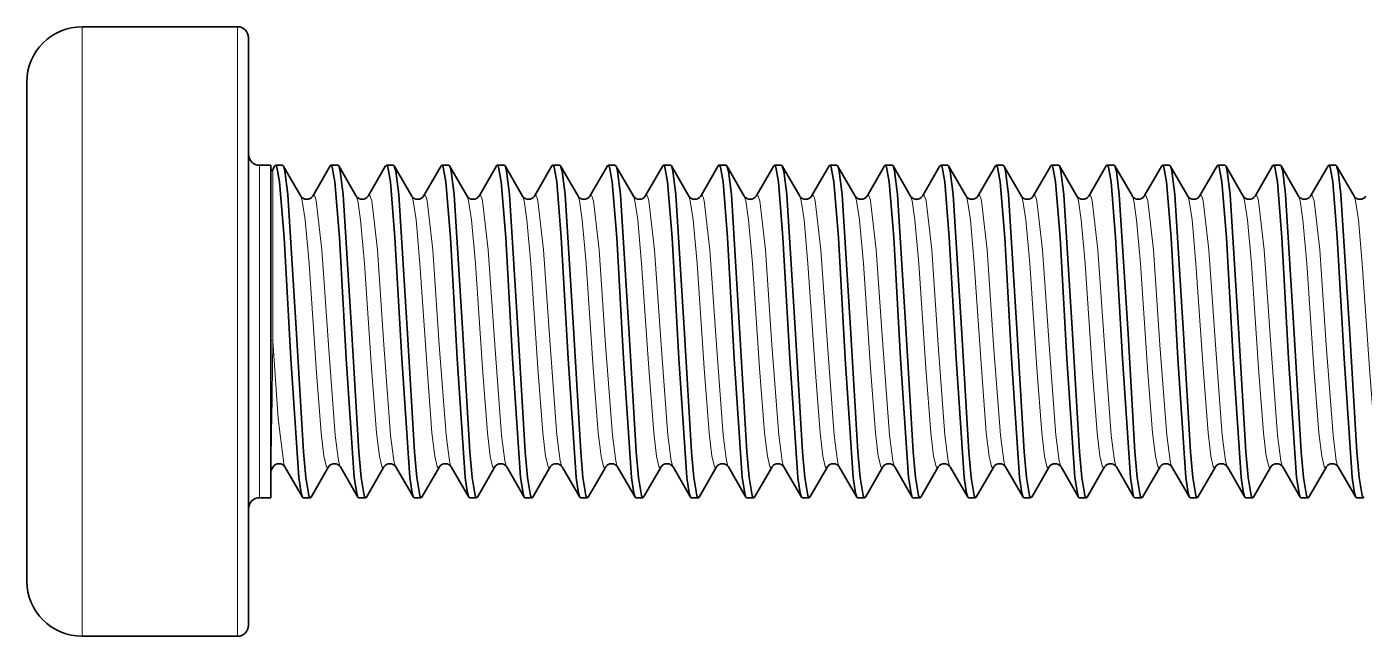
# Model space of a CAD drawing. Extents: x 502 to 772, y 351 to 502.
# Drawn here: x 502.22 to 514.28, y 417.75 to 423.25 of the extents above; entities that cross this region are included whole.
import ezdxf

# ---------------------------------------------------------------- set-up
doc = ezdxf.new("R2010")
doc.units = 0

msp = doc.modelspace()

# ---------------------------------------------------------------- linework, layer by layer
at = {"color": 7, "lineweight": 13, "ltscale": 0.129084}
for p, q in [((502.716, 423.25), (502.716, 418.087)), ((504.116, 423.25), (504.116, 418.087))]:
    msp.add_line(p, q, dxfattribs=at)
at = {"color": 7, "lineweight": 35, "ltscale": 0.035}
for p, q in [((504.116, 423.25), (502.716, 423.25)), ((504.116, 417.75), (502.716, 417.75))]:
    msp.add_line(p, q, dxfattribs=at)
at = {"color": 7, "lineweight": 35, "ltscale": 0.12439}
msp.add_line((504.216, 423.15), (504.216, 418.174), dxfattribs=at)
at = {"color": 7, "lineweight": 35, "ltscale": 0.105614}
msp.add_line((502.216, 422.75), (502.216, 418.525), dxfattribs=at)
at = {"color": 7, "lineweight": 13, "ltscale": 0.070409}
msp.add_line((504.316, 422), (504.316, 419.184), dxfattribs=at)
at = {"color": 7, "lineweight": 35, "ltscale": 0.002499}
for p, q in [((504.416, 422), (504.316, 422)), ((504.416, 419), (504.316, 419))]:
    msp.add_line(p, q, dxfattribs=at)
at = {"color": 7, "lineweight": 35, "ltscale": 0.070409}
msp.add_line((504.416, 422), (504.416, 419.184), dxfattribs=at)
at = {"color": 7, "lineweight": 35, "ltscale": 0.000924375}
msp.add_line((504.453, 421.994), (504.434, 421.962), dxfattribs=at)
at = {"color": 7, "lineweight": 13, "ltscale": 0.000161743}
msp.add_line((504.434, 421.955), (504.434, 421.962), dxfattribs=at)
at = {"color": 7, "lineweight": 13, "ltscale": 0.03847}
msp.add_line((504.434, 420.416), (504.434, 421.955), dxfattribs=at)
at = {"color": 7, "lineweight": 35, "ltscale": 0.001563}
for p, q in [((504.523, 422), (504.46, 422)), ((505.023, 422), (504.96, 422)), ((505.523, 422), (505.46, 422)), ((506.023, 422), (505.96, 422)), ((506.523, 422), (506.46, 422)), ((507.023, 422), (506.96, 422)), ((507.523, 422), (507.46, 422)), ((508.023, 422), (507.96, 422)), ((508.523, 422), (508.46, 422)), ((509.023, 422), (508.96, 422)), ((509.523, 422), (509.46, 422)), ((510.023, 422), (509.96, 422)), ((510.523, 422), (510.46, 422)), ((511.023, 422), (510.96, 422)), ((511.523, 422), (511.46, 422)), ((512.023, 422), (511.96, 422)), ((512.523, 422), (512.46, 422)), ((513.023, 422), (512.96, 422)), ((513.523, 422), (513.46, 422)), ((514.023, 422), (513.96, 422)), ((504.773, 419), (504.71, 419)), ((505.273, 419), (505.21, 419)), ((505.773, 419), (505.71, 419)), ((506.273, 419), (506.21, 419)), ((506.773, 419), (506.71, 419)), ((507.273, 419), (507.21, 419)), ((507.773, 419), (507.71, 419)), ((508.273, 419), (508.21, 419)), ((508.773, 419), (508.71, 419)), ((509.273, 419), (509.21, 419)), ((509.773, 419), (509.71, 419)), ((510.273, 419), (510.21, 419)), ((510.773, 419), (510.71, 419)), ((511.273, 419), (511.21, 419)), ((511.773, 419), (511.71, 419)), ((512.273, 419), (512.21, 419)), ((512.773, 419), (512.71, 419)), ((513.273, 419), (513.21, 419)), ((513.773, 419), (513.71, 419)), ((514.273, 419), (514.21, 419))]:
    msp.add_line(p, q, dxfattribs=at)
at = {"color": 7, "lineweight": 35, "ltscale": 0.007862}
for p, q in [((504.53, 421.994), (504.688, 421.722)), ((505.03, 421.994), (505.188, 421.722)), ((505.53, 421.994), (505.688, 421.722)), ((506.03, 421.994), (506.188, 421.722)), ((506.53, 421.994), (506.688, 421.722)), ((507.03, 421.994), (507.188, 421.722)), ((507.53, 421.994), (507.688, 421.722)), ((508.03, 421.994), (508.188, 421.722)), ((508.53, 421.994), (508.688, 421.722)), ((509.03, 421.994), (509.188, 421.722)), ((509.53, 421.994), (509.688, 421.722)), ((510.03, 421.994), (510.188, 421.722)), ((510.53, 421.994), (510.688, 421.722)), ((511.03, 421.994), (511.188, 421.722)), ((511.53, 421.994), (511.688, 421.722)), ((504.78, 419.006), (504.938, 419.278)), ((505.28, 419.006), (505.438, 419.278)), ((505.78, 419.006), (505.938, 419.278)), ((506.28, 419.006), (506.438, 419.278)), ((506.78, 419.006), (506.938, 419.278)), ((507.28, 419.006), (507.438, 419.278)), ((507.78, 419.006), (507.938, 419.278)), ((508.28, 419.006), (508.438, 419.278)), ((508.78, 419.006), (508.938, 419.278)), ((509.28, 419.006), (509.438, 419.278)), ((509.78, 419.006), (509.938, 419.278)), ((510.28, 419.006), (510.438, 419.278)), ((510.78, 419.006), (510.938, 419.278)), ((511.28, 419.006), (511.438, 419.278)), ((511.78, 419.006), (511.938, 419.278))]:
    msp.add_line(p, q, dxfattribs=at)
at = {"color": 7, "lineweight": 35, "ltscale": 0.007861}
for p, q in [((504.953, 421.994), (504.795, 421.722)), ((505.453, 421.994), (505.295, 421.722)), ((505.953, 421.994), (505.795, 421.722)), ((506.453, 421.994), (506.295, 421.722)), ((506.953, 421.994), (506.795, 421.722)), ((507.453, 421.994), (507.295, 421.722)), ((507.953, 421.994), (507.795, 421.722)), ((508.453, 421.994), (508.295, 421.722)), ((508.953, 421.994), (508.795, 421.722)), ((509.453, 421.994), (509.295, 421.722)), ((509.953, 421.994), (509.795, 421.722)), ((510.453, 421.994), (510.295, 421.722)), ((510.953, 421.994), (510.795, 421.722)), ((511.453, 421.994), (511.295, 421.722)), ((511.953, 421.994), (511.795, 421.722)), ((512.453, 421.994), (512.295, 421.722)), ((512.953, 421.994), (512.795, 421.722)), ((513.453, 421.994), (513.295, 421.722)), ((513.953, 421.994), (513.795, 421.722)), ((504.703, 419.006), (504.545, 419.278)), ((505.203, 419.006), (505.045, 419.278)), ((505.703, 419.006), (505.545, 419.278)), ((506.203, 419.006), (506.045, 419.278)), ((506.703, 419.006), (506.545, 419.278)), ((507.203, 419.006), (507.045, 419.278)), ((507.703, 419.006), (507.545, 419.278)), ((508.203, 419.006), (508.045, 419.278)), ((508.703, 419.006), (508.545, 419.278)), ((509.203, 419.006), (509.045, 419.278)), ((509.703, 419.006), (509.545, 419.278)), ((510.203, 419.006), (510.045, 419.278)), ((510.703, 419.006), (510.545, 419.278)), ((511.203, 419.006), (511.045, 419.278)), ((511.703, 419.006), (511.545, 419.278)), ((512.203, 419.006), (512.045, 419.278)), ((512.703, 419.006), (512.545, 419.278)), ((513.203, 419.006), (513.045, 419.278)), ((513.703, 419.006), (513.545, 419.278)), ((514.203, 419.006), (514.045, 419.278))]:
    msp.add_line(p, q, dxfattribs=at)
at = {"color": 7, "lineweight": 35, "ltscale": 0.007863}
for p, q in [((512.03, 421.994), (512.188, 421.722)), ((512.53, 421.994), (512.688, 421.722)), ((513.03, 421.994), (513.188, 421.722)), ((513.53, 421.994), (513.688, 421.722)), ((514.03, 421.994), (514.188, 421.722)), ((512.28, 419.006), (512.438, 419.278)), ((512.78, 419.006), (512.938, 419.278)), ((513.28, 419.006), (513.438, 419.278)), ((513.78, 419.006), (513.938, 419.278))]:
    msp.add_line(p, q, dxfattribs=at)
at = {"color": 7, "lineweight": 13, "ltscale": 0.018132}
msp.add_line((504.434, 420.416), (504.426, 419.691), dxfattribs=at)
at = {"color": 7, "lineweight": 35, "ltscale": 0.000129747}
msp.add_line((504.416, 419.238), (504.417, 419.243), dxfattribs=at)
at = {"color": 7, "lineweight": 13, "ltscale": 0.000856781}
msp.add_line((504.417, 419.284), (504.417, 419.25), dxfattribs=at)
at = {"color": 7, "lineweight": 35, "ltscale": 0.001034}
msp.add_line((504.417, 419.243), (504.438, 419.278), dxfattribs=at)
at = {"color": 7, "lineweight": 13, "ltscale": 0.000188446}
msp.add_line((504.417, 419.25), (504.417, 419.243), dxfattribs=at)
at = {"color": 7, "lineweight": 13, "ltscale": 0.004591}
msp.add_line((504.316, 419.184), (504.316, 419), dxfattribs=at)
at = {"color": 7, "lineweight": 35, "ltscale": 0.004591}
msp.add_line((504.416, 419.184), (504.416, 419), dxfattribs=at)
at = {"color": 7, "lineweight": 35, "ltscale": 0.006886}
msp.add_line((502.216, 418.525), (502.216, 418.25), dxfattribs=at)
at = {"color": 7, "lineweight": 35, "ltscale": 0.00811}
msp.add_line((504.216, 418.174), (504.216, 417.85), dxfattribs=at)
at = {"color": 7, "lineweight": 13, "ltscale": 0.008416}
for p, q in [((502.716, 418.087), (502.716, 417.75)), ((504.116, 418.087), (504.116, 417.75))]:
    msp.add_line(p, q, dxfattribs=at)
at = {"color": 7, "lineweight": 35}
for points in [[(504.46, 422), (504.461, 422), (504.464, 421.998), (504.467, 421.995), (504.472, 421.983), (504.496, 421.85), (504.537, 421.348), (504.598, 420.256), (504.67, 419.184)], [(504.53, 421.994), (504.534, 421.983), (504.544, 421.948), (504.571, 421.737), (504.649, 420.479), (504.712, 419.414), (504.733, 419.184)], [(504.96, 422), (504.961, 422), (504.964, 421.998), (504.967, 421.995), (504.972, 421.983), (504.996, 421.85), (505.037, 421.348), (505.098, 420.256), (505.17, 419.184)], [(505.03, 421.994), (505.034, 421.983), (505.044, 421.948), (505.071, 421.737), (505.149, 420.479), (505.212, 419.414), (505.233, 419.184)], [(505.46, 422), (505.461, 422), (505.464, 421.998), (505.467, 421.995), (505.472, 421.983), (505.496, 421.85), (505.537, 421.348), (505.598, 420.256), (505.67, 419.184)], [(505.53, 421.994), (505.534, 421.983), (505.544, 421.948), (505.571, 421.737), (505.649, 420.479), (505.712, 419.414), (505.733, 419.184)], [(505.96, 422), (505.961, 422), (505.964, 421.998), (505.967, 421.995), (505.972, 421.983), (505.996, 421.85), (506.037, 421.348), (506.098, 420.256), (506.17, 419.184)], [(506.03, 421.994), (506.034, 421.983), (506.044, 421.948), (506.071, 421.737), (506.149, 420.479), (506.212, 419.414), (506.233, 419.184)], [(506.46, 422), (506.461, 422), (506.464, 421.998), (506.467, 421.995), (506.472, 421.983), (506.496, 421.85), (506.537, 421.348), (506.598, 420.256), (506.67, 419.184)], [(506.53, 421.994), (506.534, 421.983), (506.544, 421.948), (506.571, 421.737), (506.649, 420.479), (506.712, 419.414), (506.733, 419.184)], [(506.96, 422), (506.961, 422), (506.964, 421.998), (506.967, 421.995), (506.972, 421.983), (506.996, 421.85), (507.037, 421.348), (507.098, 420.256), (507.17, 419.184)], [(507.03, 421.994), (507.034, 421.983), (507.044, 421.948), (507.071, 421.737), (507.149, 420.479), (507.212, 419.414), (507.233, 419.184)], [(507.46, 422), (507.461, 422), (507.464, 421.998), (507.467, 421.995), (507.472, 421.983), (507.496, 421.85), (507.537, 421.348), (507.598, 420.256), (507.67, 419.184)], [(507.53, 421.994), (507.534, 421.983), (507.544, 421.948), (507.571, 421.737), (507.649, 420.479), (507.712, 419.414), (507.733, 419.184)], [(507.96, 422), (507.961, 422), (507.964, 421.998), (507.967, 421.995), (507.972, 421.983), (507.996, 421.85), (508.037, 421.348), (508.098, 420.256), (508.17, 419.184)], [(508.03, 421.994), (508.034, 421.983), (508.044, 421.948), (508.071, 421.737), (508.149, 420.479), (508.212, 419.414), (508.233, 419.184)], [(508.46, 422), (508.461, 422), (508.464, 421.998), (508.467, 421.995), (508.472, 421.983), (508.496, 421.85), (508.537, 421.348), (508.598, 420.256), (508.67, 419.184)], [(508.53, 421.994), (508.534, 421.983), (508.544, 421.948), (508.571, 421.737), (508.649, 420.479), (508.712, 419.414), (508.733, 419.184)], [(508.96, 422), (508.961, 422), (508.964, 421.998), (508.967, 421.995), (508.972, 421.983), (508.996, 421.85), (509.037, 421.348), (509.098, 420.256), (509.17, 419.184)], [(509.03, 421.994), (509.034, 421.983), (509.044, 421.948), (509.071, 421.737), (509.149, 420.479), (509.212, 419.414), (509.233, 419.184)], [(509.46, 422), (509.461, 422), (509.464, 421.998), (509.467, 421.995), (509.472, 421.983), (509.496, 421.85), (509.537, 421.348), (509.598, 420.256), (509.67, 419.184)], [(509.53, 421.994), (509.534, 421.983), (509.544, 421.948), (509.571, 421.737), (509.649, 420.479), (509.712, 419.414), (509.733, 419.184)], [(509.96, 422), (509.961, 422), (509.964, 421.998), (509.967, 421.995), (509.972, 421.983), (509.996, 421.85), (510.037, 421.348), (510.098, 420.256), (510.17, 419.184)], [(510.03, 421.994), (510.034, 421.983), (510.044, 421.948), (510.071, 421.737), (510.149, 420.479), (510.212, 419.414), (510.233, 419.184)], [(510.46, 422), (510.461, 422), (510.464, 421.998), (510.467, 421.995), (510.472, 421.983), (510.496, 421.85), (510.537, 421.348), (510.598, 420.256), (510.67, 419.184)], [(510.53, 421.994), (510.534, 421.983), (510.544, 421.948), (510.571, 421.737), (510.649, 420.479), (510.712, 419.414), (510.733, 419.184)], [(510.96, 422), (510.961, 422), (510.964, 421.998), (510.967, 421.995), (510.972, 421.983), (510.996, 421.85), (511.037, 421.348), (511.098, 420.256), (511.17, 419.184)], [(511.03, 421.994), (511.034, 421.983), (511.044, 421.948), (511.071, 421.737), (511.149, 420.479), (511.212, 419.414), (511.233, 419.184)], [(511.46, 422), (511.461, 422), (511.464, 421.998), (511.467, 421.995), (511.472, 421.983), (511.496, 421.85), (511.537, 421.348), (511.598, 420.256), (511.67, 419.184)], [(511.53, 421.994), (511.534, 421.983), (511.544, 421.948), (511.571, 421.737), (511.649, 420.479), (511.712, 419.414), (511.733, 419.184)], [(511.96, 422), (511.961, 422), (511.964, 421.998), (511.967, 421.995), (511.972, 421.983), (511.996, 421.85), (512.037, 421.348), (512.098, 420.256), (512.17, 419.184)], [(512.03, 421.994), (512.034, 421.983), (512.044, 421.948), (512.07, 421.737), (512.149, 420.479), (512.212, 419.414), (512.233, 419.184)], [(512.46, 422), (512.461, 422), (512.464, 421.998), (512.467, 421.995), (512.472, 421.983), (512.496, 421.85), (512.537, 421.348), (512.598, 420.256), (512.67, 419.184)], [(512.53, 421.994), (512.534, 421.983), (512.544, 421.948), (512.57, 421.737), (512.649, 420.479), (512.712, 419.414), (512.733, 419.184)], [(512.96, 422), (512.961, 422), (512.964, 421.998), (512.967, 421.995), (512.972, 421.983), (512.996, 421.85), (513.037, 421.348), (513.098, 420.256), (513.17, 419.184)], [(513.03, 421.994), (513.034, 421.983), (513.044, 421.948), (513.07, 421.737), (513.149, 420.479), (513.212, 419.414), (513.233, 419.184)], [(513.46, 422), (513.461, 422), (513.464, 421.998), (513.467, 421.995), (513.472, 421.983), (513.496, 421.85), (513.537, 421.348), (513.598, 420.256), (513.67, 419.184)], [(513.53, 421.994), (513.534, 421.983), (513.544, 421.948), (513.57, 421.737), (513.649, 420.479), (513.712, 419.414), (513.733, 419.184)], [(513.96, 422), (513.961, 422), (513.964, 421.998), (513.967, 421.995), (513.972, 421.983), (513.996, 421.85), (514.037, 421.348), (514.098, 420.256), (514.17, 419.184)], [(514.03, 421.994), (514.034, 421.983), (514.044, 421.948), (514.07, 421.737), (514.149, 420.479), (514.212, 419.414), (514.233, 419.184)], [(504.703, 419.006), (504.692, 419.04), (504.67, 419.184)], [(504.773, 419), (504.771, 419), (504.768, 419.002), (504.766, 419.006), (504.76, 419.019), (504.733, 419.184)], [(505.203, 419.006), (505.192, 419.04), (505.17, 419.184)], [(505.273, 419), (505.271, 419), (505.268, 419.002), (505.266, 419.006), (505.26, 419.019), (505.233, 419.184)], [(505.703, 419.006), (505.692, 419.04), (505.67, 419.184)], [(505.773, 419), (505.771, 419), (505.768, 419.002), (505.766, 419.006), (505.76, 419.019), (505.733, 419.184)], [(506.203, 419.006), (506.192, 419.04), (506.17, 419.184)], [(506.273, 419), (506.271, 419), (506.268, 419.002), (506.266, 419.006), (506.26, 419.019), (506.233, 419.184)], [(506.703, 419.006), (506.692, 419.04), (506.67, 419.184)], [(506.773, 419), (506.771, 419), (506.768, 419.002), (506.766, 419.006), (506.76, 419.019), (506.733, 419.184)], [(507.203, 419.006), (507.192, 419.04), (507.17, 419.184)], [(507.273, 419), (507.271, 419), (507.268, 419.002), (507.266, 419.006), (507.26, 419.019), (507.233, 419.184)], [(507.703, 419.006), (507.692, 419.04), (507.67, 419.184)], [(507.773, 419), (507.771, 419), (507.768, 419.002), (507.766, 419.006), (507.76, 419.019), (507.733, 419.184)], [(508.203, 419.006), (508.192, 419.04), (508.17, 419.184)], [(508.273, 419), (508.271, 419), (508.268, 419.002), (508.266, 419.006), (508.26, 419.019), (508.233, 419.184)], [(508.703, 419.006), (508.692, 419.04), (508.67, 419.184)], [(508.773, 419), (508.771, 419), (508.768, 419.002), (508.766, 419.006), (508.76, 419.019), (508.733, 419.184)], [(509.203, 419.006), (509.192, 419.04), (509.17, 419.184)], [(509.273, 419), (509.271, 419), (509.268, 419.002), (509.266, 419.006), (509.26, 419.019), (509.233, 419.184)], [(509.703, 419.006), (509.692, 419.04), (509.67, 419.184)], [(509.773, 419), (509.771, 419), (509.768, 419.002), (509.766, 419.006), (509.76, 419.019), (509.733, 419.184)], [(510.203, 419.006), (510.192, 419.04), (510.17, 419.184)], [(510.273, 419), (510.271, 419), (510.268, 419.002), (510.266, 419.006), (510.26, 419.019), (510.233, 419.184)], [(510.703, 419.006), (510.692, 419.04), (510.67, 419.184)], [(510.773, 419), (510.771, 419), (510.768, 419.002), (510.766, 419.006), (510.76, 419.019), (510.733, 419.184)], [(511.203, 419.006), (511.192, 419.04), (511.17, 419.184)], [(511.273, 419), (511.271, 419), (511.268, 419.002), (511.266, 419.006), (511.26, 419.019), (511.233, 419.184)], [(511.703, 419.006), (511.692, 419.04), (511.67, 419.184)], [(511.773, 419), (511.771, 419), (511.768, 419.002), (511.766, 419.006), (511.76, 419.019), (511.733, 419.184)], [(512.203, 419.006), (512.192, 419.04), (512.17, 419.184)], [(512.273, 419), (512.271, 419), (512.268, 419.002), (512.266, 419.006), (512.26, 419.019), (512.233, 419.184)], [(512.703, 419.006), (512.692, 419.04), (512.67, 419.184)], [(512.773, 419), (512.771, 419), (512.768, 419.002), (512.766, 419.006), (512.76, 419.019), (512.733, 419.184)], [(513.203, 419.006), (513.192, 419.04), (513.17, 419.184)], [(513.273, 419), (513.271, 419), (513.268, 419.002), (513.266, 419.006), (513.26, 419.019), (513.233, 419.184)], [(513.703, 419.006), (513.692, 419.04), (513.67, 419.184)], [(513.773, 419), (513.771, 419), (513.768, 419.002), (513.766, 419.006), (513.76, 419.019), (513.733, 419.184)], [(514.203, 419.006), (514.192, 419.04), (514.17, 419.184)], [(514.273, 419), (514.271, 419), (514.268, 419.002), (514.266, 419.006), (514.26, 419.019), (514.233, 419.184)]]:
    msp.add_lwpolyline(points, dxfattribs=at)
at = {"color": 7, "lineweight": 13}
for points in [[(504.929, 419.271), (504.925, 419.272), (504.923, 419.274), (504.918, 419.283), (504.896, 419.374), (504.871, 419.585), (504.826, 420.168), (504.762, 421.113), (504.727, 421.509), (504.701, 421.68), (504.688, 421.722)], [(505.045, 419.278), (505.039, 419.291), (505.028, 419.333), (504.998, 419.565), (504.937, 420.38), (504.878, 421.237), (504.827, 421.679), (504.817, 421.713), (504.812, 421.724), (504.808, 421.728), (504.806, 421.729), (504.804, 421.729)], [(505.429, 419.271), (505.425, 419.272), (505.423, 419.274), (505.418, 419.283), (505.396, 419.374), (505.371, 419.585), (505.326, 420.168), (505.262, 421.113), (505.227, 421.509), (505.201, 421.68), (505.188, 421.722)], [(505.545, 419.278), (505.539, 419.291), (505.528, 419.333), (505.498, 419.565), (505.437, 420.38), (505.378, 421.237), (505.327, 421.679), (505.317, 421.713), (505.312, 421.724), (505.308, 421.728), (505.306, 421.729), (505.304, 421.729)], [(505.929, 419.271), (505.925, 419.272), (505.923, 419.274), (505.918, 419.283), (505.896, 419.374), (505.871, 419.585), (505.826, 420.168), (505.762, 421.113), (505.727, 421.509), (505.701, 421.68), (505.688, 421.722)], [(506.045, 419.278), (506.039, 419.291), (506.028, 419.333), (505.998, 419.565), (505.937, 420.38), (505.878, 421.237), (505.827, 421.679), (505.817, 421.713), (505.812, 421.724), (505.808, 421.728), (505.806, 421.729), (505.804, 421.729)], [(506.429, 419.271), (506.425, 419.272), (506.423, 419.274), (506.418, 419.283), (506.396, 419.374), (506.371, 419.585), (506.326, 420.168), (506.262, 421.113), (506.227, 421.509), (506.201, 421.68), (506.188, 421.722)], [(506.545, 419.278), (506.539, 419.291), (506.528, 419.333), (506.498, 419.565), (506.437, 420.38), (506.378, 421.237), (506.327, 421.679), (506.317, 421.713), (506.312, 421.724), (506.308, 421.728), (506.306, 421.729), (506.304, 421.729)], [(506.929, 419.271), (506.925, 419.272), (506.923, 419.274), (506.918, 419.283), (506.896, 419.374), (506.871, 419.585), (506.826, 420.168), (506.762, 421.113), (506.727, 421.509), (506.701, 421.68), (506.688, 421.722)], [(507.045, 419.278), (507.039, 419.291), (507.028, 419.333), (506.998, 419.565), (506.937, 420.38), (506.878, 421.237), (506.827, 421.679), (506.817, 421.713), (506.812, 421.724), (506.808, 421.728), (506.806, 421.729), (506.804, 421.729)], [(507.429, 419.271), (507.425, 419.272), (507.423, 419.274), (507.418, 419.283), (507.396, 419.374), (507.371, 419.585), (507.326, 420.168), (507.262, 421.113), (507.227, 421.509), (507.201, 421.68), (507.188, 421.722)], [(507.545, 419.278), (507.539, 419.291), (507.528, 419.333), (507.498, 419.565), (507.437, 420.38), (507.378, 421.237), (507.327, 421.679), (507.317, 421.713), (507.312, 421.724), (507.308, 421.728), (507.306, 421.729), (507.304, 421.729)], [(507.929, 419.271), (507.925, 419.272), (507.923, 419.274), (507.918, 419.283), (507.896, 419.374), (507.871, 419.585), (507.826, 420.168), (507.762, 421.113), (507.727, 421.509), (507.701, 421.68), (507.688, 421.722)], [(508.045, 419.278), (508.039, 419.291), (508.028, 419.333), (507.998, 419.565), (507.937, 420.38), (507.878, 421.237), (507.827, 421.679), (507.817, 421.713), (507.812, 421.724), (507.808, 421.728), (507.806, 421.729), (507.804, 421.729)], [(508.429, 419.271), (508.425, 419.272), (508.423, 419.274), (508.418, 419.283), (508.396, 419.374), (508.371, 419.585), (508.326, 420.168), (508.262, 421.113), (508.227, 421.509), (508.201, 421.68), (508.188, 421.722)], [(508.545, 419.278), (508.539, 419.291), (508.528, 419.333), (508.498, 419.565), (508.437, 420.38), (508.378, 421.237), (508.327, 421.679), (508.317, 421.713), (508.312, 421.724), (508.308, 421.728), (508.306, 421.729), (508.304, 421.729)], [(508.929, 419.271), (508.925, 419.272), (508.923, 419.274), (508.918, 419.283), (508.896, 419.374), (508.871, 419.585), (508.826, 420.168), (508.762, 421.113), (508.727, 421.509), (508.701, 421.68), (508.688, 421.722)], [(509.045, 419.278), (509.039, 419.291), (509.028, 419.333), (508.998, 419.565), (508.937, 420.38), (508.878, 421.237), (508.827, 421.679), (508.817, 421.713), (508.812, 421.724), (508.808, 421.728), (508.806, 421.729), (508.804, 421.729)], [(509.429, 419.271), (509.425, 419.272), (509.423, 419.274), (509.418, 419.283), (509.396, 419.374), (509.371, 419.585), (509.326, 420.168), (509.262, 421.113), (509.227, 421.509), (509.201, 421.68), (509.188, 421.722)], [(509.545, 419.278), (509.539, 419.291), (509.528, 419.333), (509.498, 419.565), (509.437, 420.38), (509.378, 421.237), (509.327, 421.679), (509.317, 421.713), (509.312, 421.724), (509.308, 421.728), (509.306, 421.729), (509.304, 421.729)], [(509.929, 419.271), (509.925, 419.272), (509.923, 419.274), (509.918, 419.283), (509.896, 419.374), (509.871, 419.585), (509.826, 420.168), (509.762, 421.113), (509.727, 421.509), (509.701, 421.68), (509.688, 421.722)], [(510.045, 419.278), (510.039, 419.291), (510.028, 419.333), (509.998, 419.565), (509.937, 420.38), (509.878, 421.237), (509.827, 421.679), (509.817, 421.713), (509.812, 421.724), (509.808, 421.728), (509.806, 421.729), (509.804, 421.729)], [(510.429, 419.271), (510.425, 419.272), (510.423, 419.274), (510.418, 419.283), (510.396, 419.374), (510.371, 419.585), (510.326, 420.168), (510.262, 421.113), (510.227, 421.509), (510.201, 421.68), (510.188, 421.722)], [(510.545, 419.278), (510.539, 419.291), (510.528, 419.333), (510.498, 419.565), (510.437, 420.38), (510.378, 421.237), (510.327, 421.679), (510.317, 421.713), (510.312, 421.724), (510.308, 421.728), (510.306, 421.729), (510.304, 421.729)], [(510.929, 419.271), (510.925, 419.272), (510.923, 419.274), (510.918, 419.283), (510.896, 419.374), (510.871, 419.585), (510.826, 420.168), (510.762, 421.113), (510.727, 421.509), (510.701, 421.68), (510.688, 421.722)], [(511.045, 419.278), (511.039, 419.291), (511.028, 419.333), (510.998, 419.565), (510.937, 420.38), (510.878, 421.237), (510.827, 421.679), (510.817, 421.713), (510.812, 421.724), (510.808, 421.728), (510.806, 421.729), (510.804, 421.729)], [(511.429, 419.271), (511.425, 419.272), (511.423, 419.274), (511.418, 419.283), (511.396, 419.374), (511.371, 419.585), (511.326, 420.168), (511.262, 421.113), (511.227, 421.509), (511.201, 421.68), (511.188, 421.722)], [(511.545, 419.278), (511.539, 419.291), (511.528, 419.333), (511.498, 419.565), (511.437, 420.38), (511.378, 421.237), (511.327, 421.679), (511.317, 421.713), (511.312, 421.724), (511.308, 421.728), (511.306, 421.729), (511.304, 421.729)], [(511.929, 419.271), (511.925, 419.272), (511.923, 419.274), (511.918, 419.283), (511.896, 419.374), (511.871, 419.585), (511.826, 420.168), (511.762, 421.113), (511.727, 421.509), (511.701, 421.68), (511.688, 421.722)], [(512.045, 419.278), (512.039, 419.291), (512.028, 419.333), (511.998, 419.565), (511.937, 420.38), (511.878, 421.237), (511.827, 421.679), (511.817, 421.713), (511.812, 421.724), (511.808, 421.728), (511.806, 421.729), (511.804, 421.729)], [(512.429, 419.271), (512.425, 419.272), (512.423, 419.274), (512.418, 419.283), (512.396, 419.374), (512.371, 419.585), (512.326, 420.168), (512.262, 421.113), (512.227, 421.509), (512.201, 421.68), (512.188, 421.722)], [(512.545, 419.278), (512.539, 419.291), (512.528, 419.333), (512.498, 419.565), (512.437, 420.38), (512.378, 421.237), (512.327, 421.679), (512.317, 421.713), (512.312, 421.724), (512.308, 421.728), (512.306, 421.729), (512.304, 421.729)], [(512.929, 419.271), (512.925, 419.272), (512.923, 419.274), (512.918, 419.283), (512.896, 419.374), (512.871, 419.585), (512.826, 420.168), (512.762, 421.113), (512.727, 421.509), (512.701, 421.68), (512.688, 421.722)], [(513.045, 419.278), (513.039, 419.291), (513.028, 419.333), (512.998, 419.565), (512.937, 420.38), (512.878, 421.237), (512.827, 421.679), (512.817, 421.713), (512.812, 421.724), (512.808, 421.728), (512.806, 421.729), (512.804, 421.729)], [(513.429, 419.271), (513.425, 419.272), (513.423, 419.274), (513.418, 419.283), (513.396, 419.374), (513.371, 419.585), (513.326, 420.168), (513.262, 421.113), (513.227, 421.509), (513.201, 421.68), (513.188, 421.722)], [(513.545, 419.278), (513.539, 419.291), (513.528, 419.333), (513.498, 419.565), (513.437, 420.38), (513.378, 421.237), (513.327, 421.679), (513.317, 421.713), (513.312, 421.724), (513.308, 421.728), (513.306, 421.729), (513.304, 421.729)], [(513.929, 419.271), (513.925, 419.272), (513.923, 419.274), (513.918, 419.283), (513.896, 419.374), (513.871, 419.585), (513.826, 420.168), (513.762, 421.113), (513.727, 421.509), (513.701, 421.68), (513.688, 421.722)], [(514.045, 419.278), (514.039, 419.291), (514.028, 419.333), (513.998, 419.565), (513.937, 420.38), (513.878, 421.237), (513.827, 421.679), (513.817, 421.713), (513.812, 421.724), (513.808, 421.728), (513.806, 421.729), (513.804, 421.729)], [(514.429, 419.271), (514.425, 419.272), (514.423, 419.274), (514.418, 419.283), (514.396, 419.374), (514.371, 419.585), (514.326, 420.168), (514.262, 421.113), (514.227, 421.509), (514.201, 421.68), (514.188, 421.722)], [(504.545, 419.278), (504.534, 419.31), (504.484, 419.713), (504.434, 420.416)]]:
    msp.add_lwpolyline(points, dxfattribs=at)
at = {"color": 7, "lineweight": 35}
for centre, radius, start, end in [((502.716, 422.75), 0.5, 90, 180), ((504.116, 423.15), 0.1, 0.0336, 89.9664), ((504.316, 422.1), 0.1, 180.0336, 269.9664), ((504.426, 421.967), 0.01, 180, 329.891), ((504.463, 421.99), 0.0102, 103.7004, 160.1604), ((504.52, 421.99), 0.0102, 19.8408, 76.3035), ((504.963, 421.99), 0.0102, 103.7459, 160.225), ((505.02, 421.99), 0.0102, 19.8408, 76.3035), ((505.463, 421.99), 0.0102, 103.7459, 160.225), ((505.52, 421.99), 0.0102, 19.8408, 76.3035), ((505.963, 421.99), 0.0102, 103.7459, 160.225), ((506.02, 421.99), 0.0102, 19.8408, 76.3035), ((506.463, 421.99), 0.0102, 103.7459, 160.225), ((506.52, 421.99), 0.0102, 19.8408, 76.3035), ((506.963, 421.99), 0.0102, 103.7459, 160.225), ((507.02, 421.99), 0.0102, 19.8408, 76.3035), ((507.463, 421.99), 0.0102, 103.7459, 160.225), ((507.52, 421.99), 0.0102, 19.8408, 76.3035), ((507.963, 421.99), 0.0102, 103.7459, 160.225), ((508.02, 421.99), 0.0102, 19.8408, 76.3035), ((508.463, 421.99), 0.0102, 103.7459, 160.225), ((508.52, 421.99), 0.0102, 19.8408, 76.3035), ((508.963, 421.99), 0.0102, 103.7459, 160.225), ((509.02, 421.99), 0.0102, 19.8408, 76.3035), ((509.463, 421.99), 0.0102, 103.7459, 160.225), ((509.52, 421.99), 0.0102, 19.8408, 76.3035), ((509.963, 421.99), 0.0102, 103.7459, 160.225), ((510.02, 421.99), 0.0102, 19.8408, 76.3035), ((510.463, 421.99), 0.0102, 103.7459, 160.225), ((510.52, 421.99), 0.0102, 19.8408, 76.3035), ((510.963, 421.99), 0.0102, 103.7459, 160.225), ((511.02, 421.99), 0.0102, 19.8408, 76.3035), ((511.463, 421.99), 0.0102, 103.7459, 160.225), ((511.52, 421.99), 0.0102, 19.8408, 76.3035), ((511.963, 421.99), 0.0102, 103.7459, 160.225), ((512.02, 421.99), 0.0102, 19.8408, 76.3035), ((512.463, 421.99), 0.0102, 103.7459, 160.225), ((512.52, 421.99), 0.0102, 19.8408, 76.3035), ((512.963, 421.99), 0.0102, 103.7459, 160.225), ((513.02, 421.99), 0.0102, 19.8408, 76.3035), ((513.463, 421.99), 0.0102, 103.7459, 160.225), ((513.52, 421.99), 0.0102, 19.8408, 76.3035), ((513.963, 421.99), 0.0102, 103.7459, 160.225), ((514.02, 421.99), 0.0102, 19.8408, 76.3035), ((504.74, 421.757), 0.0632, 213.5255, 270.918), ((504.742, 421.757), 0.0632, 269.082, 326.4745), ((505.24, 421.757), 0.0632, 213.5256, 270.918), ((505.242, 421.757), 0.0632, 269.082, 326.4745), ((505.74, 421.757), 0.0632, 213.5255, 270.918), ((505.742, 421.757), 0.0632, 269.082, 326.4745), ((506.24, 421.757), 0.0632, 213.5255, 270.918), ((506.242, 421.757), 0.0632, 269.082, 326.4745), ((506.74, 421.757), 0.0632, 213.5255, 270.918), ((506.742, 421.757), 0.0632, 269.082, 326.4745), ((507.24, 421.757), 0.0632, 213.5256, 270.918), ((507.242, 421.757), 0.0632, 269.082, 326.4745), ((507.74, 421.757), 0.0632, 213.5255, 270.918), ((507.742, 421.757), 0.0632, 269.082, 326.4745), ((508.24, 421.757), 0.0632, 213.5255, 270.918), ((508.242, 421.757), 0.0632, 269.082, 326.4745), ((508.74, 421.757), 0.0632, 213.5256, 270.918), ((508.742, 421.757), 0.0632, 269.082, 326.4745), ((509.24, 421.757), 0.0632, 213.5255, 270.918), ((509.242, 421.757), 0.0632, 269.082, 326.4745), ((509.74, 421.757), 0.0632, 213.5255, 270.918), ((509.742, 421.757), 0.0632, 269.082, 326.4745), ((510.24, 421.757), 0.0632, 213.5256, 270.918), ((510.242, 421.757), 0.0632, 269.082, 326.4745), ((510.74, 421.757), 0.0632, 213.5255, 270.918), ((510.742, 421.757), 0.0632, 269.082, 326.4745), ((511.24, 421.757), 0.0632, 213.5256, 270.918), ((511.242, 421.757), 0.0632, 269.082, 326.4745), ((511.74, 421.757), 0.0632, 213.5255, 270.918), ((511.742, 421.757), 0.0632, 269.082, 326.4745), ((512.24, 421.757), 0.0632, 213.5256, 270.918), ((512.242, 421.757), 0.0632, 269.082, 326.4745), ((512.74, 421.757), 0.0632, 213.5255, 270.918), ((512.742, 421.757), 0.0632, 269.082, 326.4745), ((513.24, 421.757), 0.0632, 213.5256, 270.918), ((513.242, 421.757), 0.0632, 269.082, 326.4745), ((513.74, 421.757), 0.0632, 213.5255, 270.918), ((513.742, 421.757), 0.0632, 269.082, 326.4745), ((514.24, 421.757), 0.0632, 213.5255, 270.918), ((514.242, 421.757), 0.0632, 269.082, 326.4745), ((504.49, 419.243), 0.0632, 89.082, 146.4745), ((504.492, 419.243), 0.0632, 33.5302, 90.9176), ((504.99, 419.243), 0.0632, 89.082, 146.4745), ((504.992, 419.243), 0.0632, 33.5255, 90.918), ((505.49, 419.243), 0.0632, 89.082, 146.4745), ((505.492, 419.243), 0.0632, 33.5256, 90.918), ((505.99, 419.243), 0.0632, 89.082, 146.4745), ((505.992, 419.243), 0.0632, 33.5255, 90.918), ((506.49, 419.243), 0.0632, 89.082, 146.4744), ((506.492, 419.243), 0.0632, 33.5255, 90.918), ((506.99, 419.243), 0.0632, 89.082, 146.4745), ((506.992, 419.243), 0.0632, 33.5255, 90.918), ((507.49, 419.243), 0.0632, 89.082, 146.4745), ((507.492, 419.243), 0.0632, 33.5255, 90.918), ((507.99, 419.243), 0.0632, 89.082, 146.4744), ((507.992, 419.243), 0.0632, 33.5255, 90.918), ((508.49, 419.243), 0.0632, 89.082, 146.4744), ((508.492, 419.243), 0.0632, 33.5255, 90.918), ((508.99, 419.243), 0.0632, 89.082, 146.4744), ((508.992, 419.243), 0.0632, 33.5255, 90.918), ((509.49, 419.243), 0.0632, 89.082, 146.4744), ((509.492, 419.243), 0.0632, 33.5255, 90.918), ((509.99, 419.243), 0.0632, 89.082, 146.4745), ((509.992, 419.243), 0.0632, 33.5255, 90.918), ((510.49, 419.243), 0.0632, 89.082, 146.4745), ((510.492, 419.243), 0.0632, 33.5255, 90.918), ((510.99, 419.243), 0.0632, 89.082, 146.4744), ((510.992, 419.243), 0.0632, 33.5255, 90.918), ((511.49, 419.243), 0.0632, 89.082, 146.4744), ((511.492, 419.243), 0.0632, 33.5255, 90.918), ((511.99, 419.243), 0.0632, 89.082, 146.4745), ((511.992, 419.243), 0.0632, 33.5255, 90.918), ((512.49, 419.243), 0.0632, 89.082, 146.4745), ((512.492, 419.243), 0.0632, 33.5255, 90.918), ((512.99, 419.243), 0.0632, 89.082, 146.4745), ((512.992, 419.243), 0.0632, 33.5255, 90.918), ((513.49, 419.243), 0.0632, 89.082, 146.4744), ((513.492, 419.243), 0.0632, 33.5255, 90.918), ((513.99, 419.243), 0.0632, 89.082, 146.4745), ((513.992, 419.243), 0.0632, 33.5255, 90.918), ((504.316, 418.9), 0.1, 90.0336, 179.9664), ((504.713, 419.01), 0.0102, 199.775, 256.2541), ((504.77, 419.01), 0.0102, 283.6965, 340.1592), ((505.213, 419.01), 0.0102, 199.775, 256.2541), ((505.27, 419.01), 0.0102, 283.6965, 340.1592), ((505.713, 419.01), 0.0102, 199.775, 256.2541), ((505.77, 419.01), 0.0102, 283.6965, 340.1592), ((506.213, 419.01), 0.0102, 199.775, 256.2541), ((506.27, 419.01), 0.0102, 283.6965, 340.1592), ((506.713, 419.01), 0.0102, 199.775, 256.2541), ((506.77, 419.01), 0.0102, 283.6965, 340.1592), ((507.213, 419.01), 0.0102, 199.775, 256.2541), ((507.27, 419.01), 0.0102, 283.6965, 340.1592), ((507.713, 419.01), 0.0102, 199.775, 256.2541), ((507.77, 419.01), 0.0102, 283.6965, 340.1592), ((508.213, 419.01), 0.0102, 199.775, 256.2541), ((508.27, 419.01), 0.0102, 283.6965, 340.1592), ((508.713, 419.01), 0.0102, 199.775, 256.2541), ((508.77, 419.01), 0.0102, 283.6965, 340.1592), ((509.213, 419.01), 0.0102, 199.775, 256.2541), ((509.27, 419.01), 0.0102, 283.6965, 340.1592), ((509.713, 419.01), 0.0102, 199.775, 256.2541), ((509.77, 419.01), 0.0102, 283.6965, 340.1592), ((510.213, 419.01), 0.0102, 199.775, 256.2541), ((510.27, 419.01), 0.0102, 283.6965, 340.1592), ((510.713, 419.01), 0.0102, 199.775, 256.2541), ((510.77, 419.01), 0.0102, 283.6965, 340.1592), ((511.213, 419.01), 0.0102, 199.775, 256.2541), ((511.27, 419.01), 0.0102, 283.6965, 340.1592), ((511.713, 419.01), 0.0102, 199.775, 256.2541), ((511.77, 419.01), 0.0102, 283.6965, 340.1592), ((512.213, 419.01), 0.0102, 199.775, 256.2541), ((512.27, 419.01), 0.0102, 283.6965, 340.1592), ((512.713, 419.01), 0.0102, 199.775, 256.2541), ((512.77, 419.01), 0.0102, 283.6965, 340.1592), ((513.213, 419.01), 0.0102, 199.775, 256.2541), ((513.27, 419.01), 0.0102, 283.6965, 340.1592), ((513.713, 419.01), 0.0102, 199.775, 256.2541), ((513.77, 419.01), 0.0102, 283.6965, 340.1592), ((514.213, 419.01), 0.0102, 199.775, 256.2541), ((514.27, 419.01), 0.0102, 283.6965, 340.1592), ((502.716, 418.25), 0.5, 180, 270), ((504.116, 417.85), 0.1, 270.0336, 359.9664)]:
    msp.add_arc(centre, radius, start, end, dxfattribs=at)
at = {"color": 7, "lineweight": 13}
for centre, radius, start, end in [((504.426, 421.96), 0.01, 180.3011, 329.7355), ((504.807, 421.717), 0.0124, 103.658, 160.0842), ((505.307, 421.717), 0.0124, 103.658, 160.0842), ((505.807, 421.717), 0.0124, 103.658, 160.0842), ((506.307, 421.717), 0.0124, 103.658, 160.0842), ((506.807, 421.717), 0.0124, 103.658, 160.0842), ((507.307, 421.717), 0.0124, 103.658, 160.0842), ((507.807, 421.717), 0.0124, 103.658, 160.0842), ((508.307, 421.717), 0.0124, 103.658, 160.0842), ((508.807, 421.717), 0.0124, 103.658, 160.0842), ((509.307, 421.717), 0.0124, 103.658, 160.0842), ((509.807, 421.717), 0.0124, 103.658, 160.0842), ((510.307, 421.717), 0.0124, 103.658, 160.0842), ((510.807, 421.717), 0.0124, 103.658, 160.0842), ((511.307, 421.717), 0.0124, 103.658, 160.0842), ((511.807, 421.717), 0.0124, 103.658, 160.0842), ((512.307, 421.717), 0.0124, 103.658, 160.0842), ((512.807, 421.717), 0.0124, 103.658, 160.0842), ((513.307, 421.717), 0.0124, 103.658, 160.0842), ((513.807, 421.717), 0.0124, 103.658, 160.0842), ((504.426, 420.384), 0.0338, 75.4758, 107.6666), ((484.682, 419.891), 19.744, 358.2391, 359.4201), ((504.436, 419.288), 0.0189, 190.7605, 248.1302), ((504.426, 419.283), 0.0124, 283.658, 340.0842), ((504.926, 419.283), 0.0124, 283.658, 340.0842), ((505.426, 419.283), 0.0124, 283.658, 340.0842), ((505.926, 419.283), 0.0124, 283.658, 340.0842), ((506.426, 419.283), 0.0124, 283.658, 340.0842), ((506.926, 419.283), 0.0124, 283.658, 340.0842), ((507.426, 419.283), 0.0124, 283.658, 340.0842), ((507.926, 419.283), 0.0124, 283.658, 340.0842), ((508.426, 419.283), 0.0124, 283.658, 340.0842), ((508.926, 419.283), 0.0124, 283.658, 340.0842), ((509.426, 419.283), 0.0124, 283.658, 340.0842), ((509.926, 419.283), 0.0124, 283.658, 340.0842), ((510.426, 419.283), 0.0124, 283.658, 340.0842), ((510.926, 419.283), 0.0124, 283.658, 340.0842), ((511.426, 419.283), 0.0124, 283.658, 340.0842), ((511.926, 419.283), 0.0124, 283.658, 340.0842), ((512.426, 419.283), 0.0124, 283.658, 340.0842), ((512.926, 419.283), 0.0124, 283.658, 340.0842), ((513.426, 419.283), 0.0124, 283.658, 340.0842), ((513.926, 419.283), 0.0124, 283.658, 340.0842)]:
    msp.add_arc(centre, radius, start, end, dxfattribs=at)

doc.saveas('drawing.dxf')
